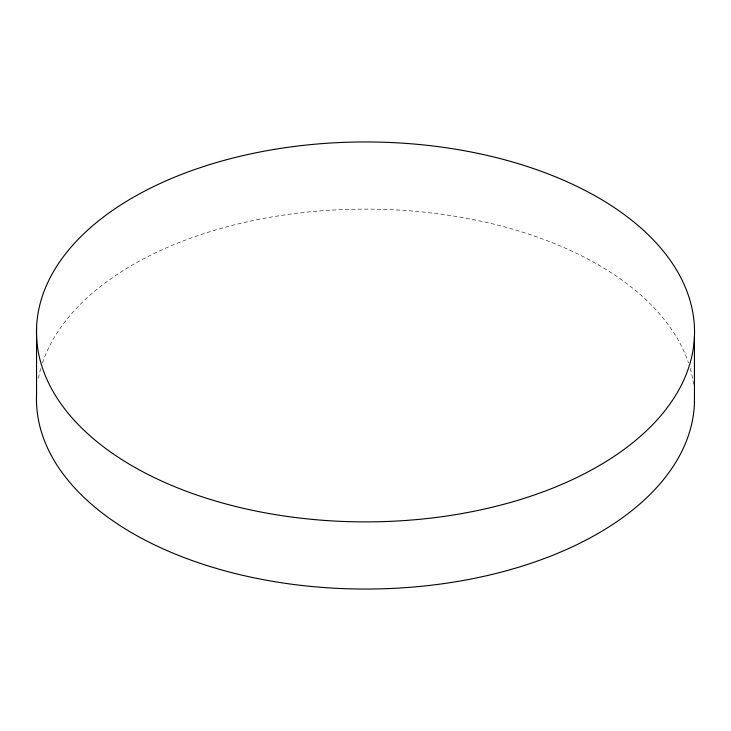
<?xml version="1.0" encoding="UTF-8"?>
<svg xmlns="http://www.w3.org/2000/svg" width="731" height="731" viewBox="0 0 731 731"><rect width="100%" height="100%" fill="white"/><g stroke="black" fill="none" stroke-linecap="round" stroke-linejoin="round"><path stroke-width="0.55" stroke-dasharray="3.65 2.74" d="M38.441 378.292A329.032 189.969 0 0 1 40.79 368.387M42.48 362.923A329.032 189.969 0 0 1 365.445 209.112A329.032 189.969 0 0 1 688.492 362.859M690.219 368.424A329.032 189.969 0 0 1 693.527 384.204"/><path stroke-width="1.1" d="M694.45 336.214A329.032 189.969 0 0 1 194.583 494.247A329.032 189.969 0 0 1 207.467 165.297A329.032 189.969 0 0 1 694.45 336.214L694.45 403.375M36.55 327.625L36.55 394.786A329.032 189.969 0 0 0 359.999 589.022A329.032 189.969 0 0 0 694.514 401.136"/></g></svg>
